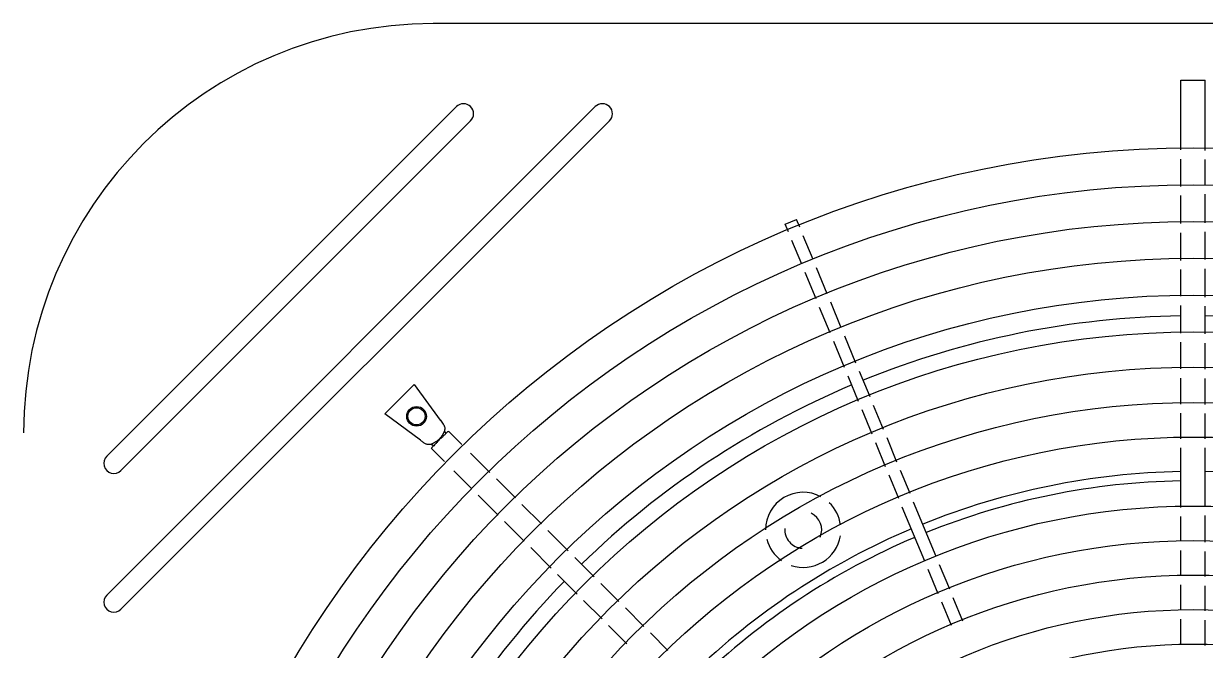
# Model space of a CAD drawing. Extents: x 17.6 to 65.2, y 116.5 to 153.5.
# Drawn here: x 33.966 to 34.3488, y 149.793 to 149.9962 of the extents above; entities that cross this region are included whole.
import ezdxf

# ---------------------------------------------------------------- set-up
doc = ezdxf.new("R2010")
doc.units = 0
doc.header["$MEASUREMENT"] = 0
doc.layers.add('INST_-_AR_CONDICIONADO', color=1, linetype='CONTINUOUS')

msp = doc.modelspace()

# ---------------------------------------------------------------- linework, layer by layer
at = {"layer": 'INST_-_AR_CONDICIONADO', "linetype": 'CONTINUOUS'}
for p, q in [((34.59110214718316, 149.9961699994383), (34.09862163598154, 149.9961699994383)), ((33.99286430143047, 149.8559424813273), (34.10618174659271, 149.9692599264891)), ((33.99286430143047, 149.8109361732083), (34.15118805471207, 149.9692599264891)), ((33.99747551803216, 149.8513312647261), (34.11079296319349, 149.9646487098879)), ((33.99747551803216, 149.8063249566069), (34.15579927131353, 149.9646487098879))]:
    msp.add_line(p, q, dxfattribs=at)
at = {"layer": 'INST_-_AR_CONDICIONADO', "color": 9, "linetype": 'CONTINUOUS'}
for p, q in [((34.3409186661645, 149.9552195701615), (34.3409186661645, 149.9778776765537)), ((34.34092002442162, 149.9778776765537), (34.34880375874309, 149.9778776765537)), ((34.34880511700021, 149.9550849048146), (34.34880511700021, 149.9778776765537)), ((34.3409186661645, 149.9434225921055), (34.3409186661645, 149.9522425666271)), ((34.34880511700021, 149.9438269025403), (34.34880511700021, 149.9521079012802)), ((34.3409186661645, 149.9313389048874), (34.3409186661645, 149.9404421134663)), ((34.34880511700021, 149.9316083141344), (34.34880511700021, 149.9408464239011)), ((34.21373825955288, 149.928625236267), (34.21267499603391, 149.9311921814758)), ((34.21267562900539, 149.9311924436613), (34.21634958652339, 149.9327142466928)), ((34.21741348301407, 149.9301475636696), (34.21635021949487, 149.9327145088783)), ((34.22173043042631, 149.9197255306793), (34.21855256689332, 149.9273975719194)), ((34.3409186661645, 149.91942568126), (34.3409186661645, 149.9283605989807)), ((34.34880511700021, 149.9196950905066), (34.34880511700021, 149.9286300082274)), ((34.21805520696466, 149.9182032032771), (34.21487734343214, 149.9258752445172)), ((34.2227321335738, 149.9069121036269), (34.21919695251722, 149.9154467856814)), ((34.22632931269436, 149.9086228467342), (34.2228721759775, 149.9169691130836)), ((34.3409186661645, 149.9077818668792), (34.3409186661645, 149.9164473753529)), ((34.34880511700021, 149.9075124576329), (34.34880511700021, 149.9167167846)), ((34.22729445275672, 149.8958976907802), (34.22387271336993, 149.904158500415)), ((34.23089163187728, 149.8976084338875), (34.22746989249026, 149.9058692435223)), ((34.3409186661645, 149.8958686432518), (34.3409186661645, 149.9048035609722)), ((34.34880511700021, 149.8955992340052), (34.34880511700021, 149.9045341517259)), ((34.23193441433364, 149.8846958326127), (34.22843503255285, 149.8931440875679)), ((34.23563563234575, 149.8861554036174), (34.23203221167319, 149.8948548306756)), ((34.3409186661645, 149.8842676525926), (34.3409186661645, 149.8928903373447)), ((34.34880511700021, 149.8841329872457), (34.34880511700021, 149.8926209280985)), ((34.23649141405622, 149.8736942620778), (34.23307366426457, 149.8819454399789)), ((34.2401926320681, 149.8751538330829), (34.23677488227599, 149.8834050109839)), ((34.3409186661645, 149.8728558057107), (34.3409186661645, 149.8812906490579)), ((34.34880511700021, 149.8727211403637), (34.34880511700021, 149.8811559837111)), ((34.09243979315443, 149.8791779528845), (34.08294627503574, 149.8696844347656)), ((34.09243979315443, 149.8791779528845), (34.10095748711683, 149.8676667418987)), ((34.09454019395662, 149.8611054285402), (34.08294627503574, 149.8696844347656)), ((34.24088642534275, 149.8630837662244), (34.23763066398783, 149.8709438694443)), ((34.24456164880326, 149.8646060936266), (34.24133188199926, 149.8724034404493)), ((34.3409186661645, 149.8615890927381), (34.3409186661645, 149.8698788021763)), ((34.34880511700021, 149.8615890927381), (34.34880511700021, 149.8697441368294)), ((34.10095748711683, 149.8676667418987), (34.10101908912475, 149.8675842504281)), ((34.10226779082404, 149.8640708149271), (34.10277258613928, 149.8632948671985)), ((34.10793541550788, 149.8597653752776), (34.10358754392246, 149.8641132468626)), ((34.2489281370074, 149.8540644585846), (34.24570073268319, 149.8618561018764)), ((34.10235885264228, 149.8541888124124), (34.09801098105663, 149.8585366839972)), ((34.09805341299284, 149.8598564370959), (34.09882936072086, 149.8593516417805)), ((34.24525291354689, 149.8525421311824), (34.24202550922132, 149.860333774474)), ((34.3409186661645, 149.8393542129557), (34.3409186661645, 149.8586125231168)), ((34.34880511700021, 149.8397388027288), (34.34880511700021, 149.8586125231168)), ((34.11702004440781, 149.8506807463772), (34.11078338061338, 149.8569174101711)), ((34.11115759089216, 149.8453900741621), (34.10530204052793, 149.8512456245263)), ((34.25317307422688, 149.8438162735796), (34.2500672208871, 149.8513144668347)), ((34.12527063856874, 149.8424301522158), (34.11912756106494, 149.8485732297204)), ((34.24952384531616, 149.8422311897802), (34.24639199742546, 149.8497921394322)), ((34.11969407570382, 149.8368535893507), (34.1132651075493, 149.8432825575053)), ((34.13370932134148, 149.833991469444), (34.12738030926198, 149.8403204815229)), ((34.25792115581226, 149.8219582888944), (34.25066309524641, 149.8394807971461)), ((34.26159637927276, 149.8234806162968), (34.25431232415667, 149.841065880946)), ((34.12813275847589, 149.8284149065784), (34.12180374639706, 149.8347439186576)), ((34.3409186661645, 149.8283603760292), (34.3409186661645, 149.8363737343165)), ((34.34880511700021, 149.8280909667829), (34.34880511700021, 149.8367513535596)), ((34.14243679804758, 149.8252639927376), (34.13581899203473, 149.8318817987502)), ((34.13686023518198, 149.8196874298723), (34.13024242916913, 149.8263052358852)), ((34.15085580830259, 149.8168449824827), (34.14454155061094, 149.823159240174)), ((34.3409186661645, 149.817191728879), (34.3409186661645, 149.8253820701228)), ((34.34880511700021, 149.8169223196328), (34.34880511700021, 149.8251126608762)), ((34.26231441248569, 149.8113520290495), (34.25906290136368, 149.8192018712985)), ((34.2660156304978, 149.8128116000542), (34.26273812482395, 149.8207241987011)), ((34.145279245437, 149.8112684196177), (34.13896498774534, 149.817582677309)), ((34.15884890327834, 149.8088518875068), (34.1529605608664, 149.8147402299191)), ((34.3409186661645, 149.8061299995736), (34.3409186661645, 149.814213422972)), ((34.34880511700021, 149.805823828265), (34.34880511700021, 149.8139440137257)), ((34.15336756319289, 149.8031801018613), (34.14738399800081, 149.8091636670538)), ((34.26658659972622, 149.8010380566735), (34.26345366241617, 149.808601636416)), ((34.27028781773765, 149.8024976276782), (34.26715488042873, 149.8100612074205)), ((34.16691829759429, 149.800782493191), (34.16095396266451, 149.80674682812)), ((34.16143695750884, 149.7951107075455), (34.15547262257905, 149.8010750424746)), ((34.3409186661645, 149.7948544345773), (34.3409186661645, 149.8031425504044)), ((34.34880511700021, 149.7945850253311), (34.34880511700021, 149.8028433496258)), ((34.17468903924282, 149.7930117515425), (34.16902335698046, 149.7986774338038))]:
    msp.add_line(p, q, dxfattribs=at)
for centre, radius in [((34.34486189158292, 149.617262336337), 0.3386300768662343), ((34.34486189158292, 149.617262336337), 0.3266959772409925), ((34.34486189158292, 149.617262336337), 0.3147618776157508), ((34.34486189158292, 149.617262336337), 0.302827777990509), ((34.34486189158292, 149.617262336337), 0.2908936783652672), ((34.34486189158292, 149.617262336337), 0.2789595787400256), ((34.34486189158292, 149.617262336337), 0.2675227332658355), ((34.34486189158292, 149.617262336337), 0.2560858877916455), ((34.09326256472468, 149.8688616631954), 0.00318242656673113), ((34.09325129115041, 149.8688729367695), 0.002784623245889737), ((34.34486189158292, 149.617262336337), 0.2448976693929815), ((34.34486189158292, 149.617262336337), 0.2225212325956532), ((34.34486189158292, 149.617262336337), 0.2113330141969891), ((34.34486189158292, 149.617262336337), 0.2001447957983249), ((34.34486189158292, 149.617262336337), 0.1889565773996608), ((34.34486189158292, 149.617262336337), 0.1777683590009967)]:
    msp.add_circle(centre, radius, dxfattribs=at)
at = {"layer": 'INST_-_AR_CONDICIONADO', "linetype": 'CONTINUOUS'}
for centre, radius, start, end in [((34.09862163598154, 149.8635025919378), 0.132667407500604, 90, 180), ((34.10848735489299, 149.9669543181883), 0.003260622528517593, 315.0000000000002, 135.0000000000002), ((34.15349366301234, 149.9669543181883), 0.003260622528517593, 315.0000000000002, 135.0000000000002), ((33.99516990973166, 149.8536368730268), 0.003260622528517593, 135.0000000000002, 315.0000000000002), ((33.99516990973166, 149.8086305649072), 0.003260622528517593, 135.0000000000002, 315.0000000000002)]:
    msp.add_arc(centre, radius, start, end, dxfattribs=at)
at = {"layer": 'INST_-_AR_CONDICIONADO', "color": 9, "linetype": 'CONTINUOUS'}
for centre, radius, start, end in [((34.34486189158292, 149.617262336337), 0.2841807473260688, 90.79554614740155, 112.0975554445582), ((34.34486189158292, 149.617262336337), 0.2841807473260688, 67.90244455544178, 89.20445385259845), ((34.34486189158292, 149.617262336337), 0.2841807473260688, 112.8990080455908, 134.2043012997765), ((34.34486189158292, 149.617262336337), 0.2337094509943173, 90.97073532360193, 112.0108567640211), ((34.34486189158292, 149.617262336337), 0.2337094509943173, 67.99057080421187, 89.03326263171016), ((34.34486189158292, 149.617262336337), 0.2307259260880068, 90.98610611837657, 111.9994938397389), ((34.21855933721599, 149.8320761295913), 0.01218272670076761, 61.87938150290206, 180), ((34.21855933721599, 149.8320761295913), 0.01218272670076761, 7.609804532404794, 46.32556339032411), ((34.21855933721599, 149.8320761295913), 0.005967049812620869, 336.9569447289031, 64.47877654278405), ((34.34486189158292, 149.617262336337), 0.2337094509943173, 112.989143235998, 134.0292646764008), ((34.21855933721599, 149.8320761295913), 0.005967049812620869, 175.8886288281068, 266.3506916091906), ((34.34486189158292, 149.617262336337), 0.2307259260880068, 113.0005061603297, 134.0237331896776), ((34.21855933721599, 149.8320761295913), 0.01218272670076761, 194.3553240041013, 234.7690531418069), ((34.21855933721599, 149.8320761295913), 0.01218272670076761, 251.2897402932909, 350.7998690727924), ((34.34486189158292, 149.617262336337), 0.2841807473260688, 135.794161196934, 157.1009919543966)]:
    msp.add_arc(centre, radius, start, end, dxfattribs=at)
for points, start_tangent, end_tangent in [([(34.10101875182136, 149.8675840006165), (34.1014563819258, 149.86699090534), (34.10190312811983, 149.8663589174791), (34.10224131076939, 149.8657794972787), (34.10240342204816, 149.8652393765926)], (0.5951623413790627, -0.8036054923929976), (0.09486964954360068, -0.9954897034100727)), ([(34.10240342204816, 149.8652393765926), (34.10239338443967, 149.8646648937875), (34.10226779082404, 149.8640708149271)], (0.09486964957506687, -0.9954897034070741), (-0.2859895235768961, -0.9582327443811656)), ([(34.10226779082404, 149.8640708149271), (34.10193589555274, 149.8633384567242), (34.10149397199416, 149.8625907351817), (34.10093009541174, 149.8618583497818), (34.10026215599373, 149.8611908665365), (34.09953116353745, 149.8606286909264), (34.09878500752234, 149.8601879378184), (34.09805341299284, 149.8598564370959)], (-0.3654497869997937, -0.9308310551232193), (-0.9308310551232193, -0.3654497869997937)), ([(34.10079685807727, 149.8613273698421), (34.10007707796944, 149.8605993450753), (34.09939985568803, 149.8599342267367), (34.09882936072086, 149.8593516417805)], (-0.8385742884801921, -0.5447872637093671), (-0.7071067811865476, -0.7071067811865476)), ([(34.10277258613928, 149.8632948671985), (34.10239624821475, 149.8629257207175), (34.10201344999564, 149.8625493033132), (34.10164774735222, 149.8621731438031), (34.10127192211689, 149.8618313261399), (34.10091852467167, 149.8615378377405)], (-0.7071067811865476, -0.7071067811865476), (-0.8208417081821601, -0.5711557494314432)), ([(34.10277258613928, 149.8632948671985), (34.10328233344899, 149.8638106581389), (34.10355321501561, 149.864078914444)], (0.7071067811865476, 0.7071067811865476), (-0.7036906246820382, 0.710506512802383)), ([(34.09490355398225, 149.8608368017261), (34.09454023537819, 149.8611054844931)], (-0.8046106216867029, 0.5938027849959423), (-0.8037276040464453, 0.5949974273001193)), ([(34.09688485132733, 149.8597208058715), (34.09652798728803, 149.8598057885185), (34.09615187149643, 149.8599824445062), (34.09575500109804, 149.8602279744), (34.09533827042651, 149.8605189187986), (34.09490355398225, 149.8608368017261)], (-0.9954897034108108, 0.09486964953585666), (-0.8046106217179337, 0.5938027849536245)), ([(34.09805341299284, 149.8598564370959), (34.09745945906093, 149.8597308584537), (34.09688485132733, 149.8597208058715)], (-0.9582327443667641, -0.2859895236251497), (-0.9954897034085983, 0.09486964955907169)), ([(34.09882936072086, 149.8593516417805), (34.09831356773657, 149.8588418959798), (34.09804531322357, 149.8585710130901)], (-0.7071067811865476, -0.7071067811865476), (-0.7105079057873235, 0.7036892182019787))]:
    msp.add_spline(points, degree=3, dxfattribs=dict(at, start_tangent=start_tangent, end_tangent=end_tangent))

doc.saveas('drawing.dxf')
